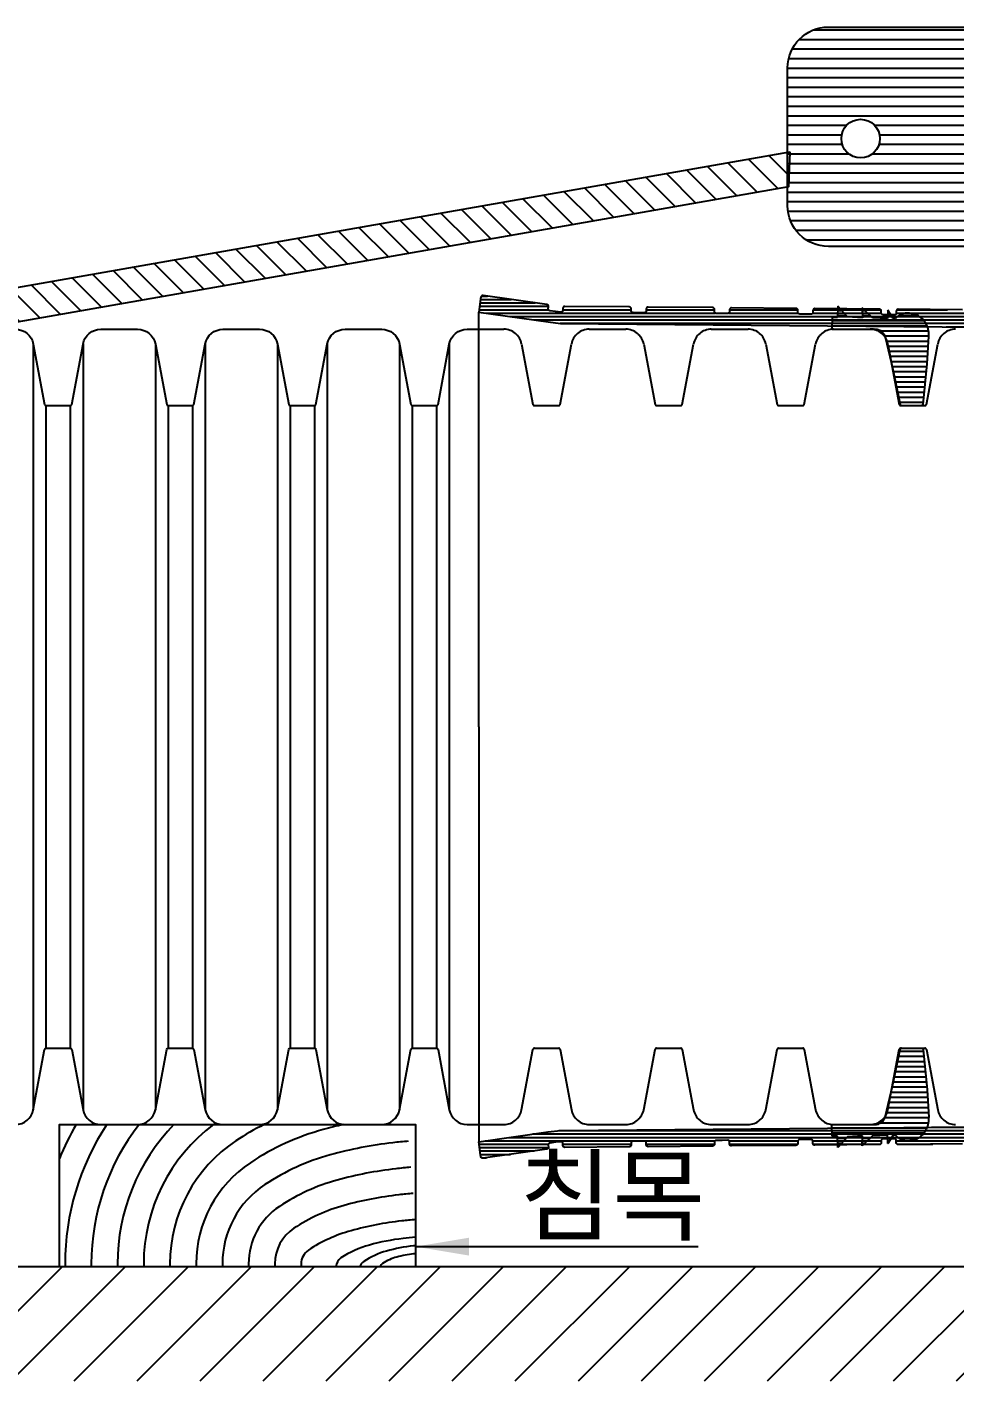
# Model space of a CAD drawing. Header units: inches. Extents: x 15 to 329, y 6 to 106.
# Drawn here: x 275.06 to 282.57, y 38.6 to 49.55 of the extents above; entities that cross this region are included whole.
import ezdxf

# ---------------------------------------------------------------- set-up
doc = ezdxf.new("R2010")
doc.units = ezdxf.units.IN
doc.header["$MEASUREMENT"] = 0
doc.linetypes.add('HIDDENX2', pattern=[0.75, 0.5, -0.25])
for name, color, linetype in [('ARHT', 8, 'Continuous'), ('CODN', 1, 'Continuous'), ('COMM', 7, 'Continuous'), ('TEXT', 3, 'Continuous')]:
    doc.layers.add(name, color=color, linetype=linetype)
doc.styles.add('돋움', font='DotumChe.TTF')

# ---------------------------------------------------------------- blocks, each defined once
blk = doc.blocks.new('*X11')
at = {"color": 0, "linetype": 'Continuous'}
for p, q in [((592.1431365535518, 289.4), (596.1840594212331, 289.4)), ((592.1716816863992, 289.6), (595.4026190435791, 289.6)), ((592.2002268192466, 289.8), (594.0013293661459, 289.8)), ((592.2474293698491, 290), (592.6000396887123, 290)), ((676.2021959917696, 289.4), (680.2431188597133, 289.4)), ((676.9836363696862, 289.6), (680.214573726866, 289.6)), ((678.3849260471194, 289.8), (680.1860285940187, 289.8)), ((679.786215724553, 290), (680.1388260437659, 290)), ((592.1145914207044, 289.2), (596.17852640101, 289.2)), ((592.5238719244941, 289), (605.9869224342184, 289)), ((593.9251616019271, 288.8), (630.4297938145882, 288.8)), ((595.3264512793601, 288.6), (630.9616072684479, 288.6)), ((597.0368305642885, 289.2), (601.0399019510928, 289.2)), ((601.9294733703827, 289.2), (605.9325447571873, 289.2)), ((606.7748575408388, 289), (610.8375843769863, 289)), ((606.8221161764773, 289.2), (610.819739600757, 289.2)), ((611.7027229775696, 289), (615.7167011361671, 289)), ((611.7231034132345, 289.2), (615.6869955482334, 289.2)), ((616.6055868612767, 289), (620.6087278019113, 289)), ((616.6471855372016, 289.2), (619.6221581597418, 289.2)), ((621.4982992212011, 289), (625.5013706080053, 289)), ((626.3909420272952, 289), (630.3938917645064, 289)), ((641.4246481448171, 288.6), (677.0598041339052, 288.6)), ((641.9564615986769, 288.8), (678.4610938113383, 288.8)), ((641.9923636484966, 289), (645.99531338597, 289)), ((646.8848848052597, 289), (650.887956192064, 289)), ((651.7775276113538, 289), (655.7806685519885, 289)), ((652.7640972535213, 289.2), (655.7390698760634, 289.2)), ((656.6695542770979, 289), (660.6835324356954, 289)), ((656.6992598653907, 289.2), (660.6631520000303, 289.2)), ((661.5486710362786, 289), (665.6113978724261, 289)), ((661.566515812508, 289.2), (665.5641392367879, 289.2)), ((666.3993329795669, 289), (679.8623834887712, 289)), ((666.4537106560779, 289.2), (670.4567820428823, 289.2)), ((671.3463534621724, 289.2), (675.3494248489767, 289.2)), ((676.2077290125488, 289.2), (680.2716639925605, 289.2)), ((596.8653652261465, 288.4), (631.5248376587302, 288.4)), ((619.5341716427523, 288.2), (631.6729644121505, 288.2)), ((630.5757802549844, 288), (631.8210911655706, 288)), ((630.7239070084045, 287.8), (631.9692179189907, 287.8)), ((640.4170374942745, 287.8), (641.6623484048607, 287.8)), ((640.5651642476946, 288), (641.8104751582808, 288)), ((640.7132910011147, 288.2), (652.8520837705098, 288.2)), ((640.861417754535, 288.4), (675.520890187119, 288.4)), ((630.8720337618246, 287.6), (632.1173446724108, 287.6)), ((631.0201605152448, 287.4), (632.265471425831, 287.4)), ((631.1682872686649, 287.2), (632.4135981792512, 287.2)), ((631.316414022085, 286.9999999999999), (632.5617249326714, 287)), ((639.8245304805938, 287), (641.06984139118, 286.9999999999999)), ((639.9726572340139, 287.2), (641.2179681446003, 287.2)), ((640.1207839874342, 287.4), (641.3660948980204, 287.4)), ((640.2689107408543, 287.6), (641.5142216514405, 287.6)), ((631.4645407755053, 286.8), (632.7098516860915, 286.8)), ((631.6126675289253, 286.6), (632.8579784395116, 286.6)), ((631.7607942823455, 286.4), (633.0061051929317, 286.4)), ((631.9089210357656, 286.2), (633.154231946352, 286.2)), ((639.2320234669131, 286.2), (640.4773343774995, 286.2)), ((639.3801502203333, 286.4), (640.6254611309196, 286.4)), ((639.5282769737535, 286.6), (640.7735878843398, 286.6)), ((639.6764037271736, 286.8), (640.9217146377599, 286.8)), ((632.0570477891857, 286), (633.3023586997721, 286)), ((632.205174542606, 285.8), (633.4504854531922, 285.8)), ((632.3533012960261, 285.6), (633.5986122066123, 285.6)), ((632.5014280494462, 285.4), (633.706468462223, 285.4)), ((638.6797869510423, 285.4), (639.8848273638189, 285.4)), ((638.7876432066527, 285.6), (640.032954117239, 285.6)), ((638.9357699600728, 285.8), (640.1810808706591, 285.8)), ((639.083896713493, 286), (640.3292076240793, 286)), ((632.6495548028664, 285.2), (633.5320499183271, 285.2)), ((632.7976815562865, 285.0000000000001), (633.6278888300108, 285)), ((632.9458083097066, 284.8), (639.4404471035584, 284.8)), ((633.0939350631269, 284.6), (639.2923203501382, 284.6)), ((634.19257563771, 285), (638.193679775555, 285)), ((638.7583665832544, 285), (639.5885738569785, 285.0000000000001)), ((638.8542054949379, 285.2), (639.7367006103987, 285.2)), ((633.242061816547, 284.4), (639.1441935967181, 284.4)), ((633.3901885699672, 284.2), (638.9960668432979, 284.2)), ((633.2364596799567, 245), (639.1497957333081, 245)), ((633.3845864333769, 245.2), (639.001668979888, 245.2)), ((632.6439526662762, 244.2), (633.5343687355793, 244.2)), ((632.7920794196964, 244.4), (633.6222866934205, 244.4)), ((632.9402061731165, 244.6), (639.4460492401486, 244.6)), ((633.0883329265366, 244.8), (639.2979224867283, 244.8)), ((634.1925370598956, 244.4), (638.1937183533691, 244.4)), ((638.7639687198447, 244.4), (639.5941759935687, 244.4)), ((638.8518866776857, 244.2), (639.7423027469888, 244.2)), ((632.0514456525955, 243.4), (633.2967565631818, 243.4)), ((632.1995724060158, 243.6), (633.444883316602, 243.6)), ((632.3476991594359, 243.8), (633.5930100700222, 243.8)), ((632.495825912856, 244), (633.7073120084498, 244)), ((638.6789434048153, 244), (639.890429500409, 244)), ((638.7932453432428, 243.8), (640.0385562538291, 243.8)), ((638.9413720966629, 243.6000000000001), (640.1866830072493, 243.6)), ((639.0894988500831, 243.4), (640.3348097606695, 243.4)), ((631.4589386389149, 242.6), (632.7042495495012, 242.6)), ((631.6070653923351, 242.8), (632.8523763029214, 242.8)), ((631.7551921457552, 243), (633.0005030563415, 243)), ((631.9033188991754, 243.2), (633.1486298097616, 243.2)), ((639.2376256035034, 243.2), (640.4829365140896, 243.2)), ((639.3857523569235, 243), (640.6310632675098, 243)), ((639.5338791103436, 242.8), (640.77919002093, 242.8)), ((639.6820058637637, 242.6), (640.9273167743501, 242.6)), ((630.8664316252343, 241.8), (632.1117425358207, 241.8)), ((631.0145583786544, 242), (632.2598692892408, 242)), ((631.1626851320747, 242.2), (632.4079960426609, 242.2)), ((631.3108118854948, 242.4), (632.556122796081, 242.4)), ((639.830132617184, 242.4), (641.0754435277703, 242.4)), ((639.9782593706042, 242.2), (641.2235702811904, 242.2)), ((640.1263861240243, 242), (641.3716970346106, 242)), ((640.2745128774444, 241.8), (641.5198237880307, 241.8)), ((596.7993470067789, 241), (631.51923552214, 241)), ((618.6674257580379, 241.2), (631.6673622755601, 241.2)), ((630.5701781183941, 241.4), (631.8154890289803, 241.4)), ((630.7183048718142, 241.6), (631.9636157824004, 241.6000000000001)), ((640.4226396308645, 241.6), (641.6679505414509, 241.6)), ((640.5707663842848, 241.4), (641.8160772948711, 241.4)), ((640.718893137705, 241.2), (653.7188296552265, 241.2)), ((640.8670198911251, 241), (675.5869084064863, 241)), ((592.1156709943095, 240.2), (596.1750230856736, 240.2)), ((592.4708753118343, 240.4), (605.9755818176758, 240.4)), ((593.8721649892677, 240.6), (630.4221666138238, 240.6)), ((595.2734546667008, 240.8), (630.9560051318576, 240.8)), ((597.0368965741134, 240.2), (601.0399679609178, 240.2)), ((601.9295393802076, 240.2), (605.9326107670123, 240.2)), ((606.784259570993, 240.4), (610.8338075990044, 240.4)), ((606.822406451735, 240.2), (610.8170494302278, 240.2)), ((611.7059684741811, 240.4), (615.716227718416, 240.4)), ((611.7266287198798, 240.2), (615.6791545362647, 240.2)), ((616.6057224249316, 240.4), (620.6087938117364, 240.4)), ((616.6575384465066, 240.2), (618.7554122750282, 240.2)), ((621.498365231026, 240.4), (625.5014366178303, 240.4)), ((626.3910080371202, 240.4), (630.3933449814963, 240.4)), ((641.4302502814073, 240.8), (677.1128007465644, 240.8)), ((641.9640887994412, 240.6), (678.5140904239973, 240.6)), ((641.9929104315055, 240.4), (645.995247376145, 240.4)), ((646.8848187954347, 240.4), (650.8878901822391, 240.4)), ((651.7774616015288, 240.4), (655.7805329883332, 240.4)), ((653.6308431382349, 240.2), (655.7287169667584, 240.2)), ((656.6700276948488, 240.4), (660.6802869388033, 240.4)), ((656.7071008770001, 240.2), (660.6596266936792, 240.2)), ((661.5524478142606, 240.4), (665.601995842272, 240.4)), ((661.5692059830371, 240.2), (665.56384896153, 240.2)), ((666.4106735955892, 240.4), (679.9153801014305, 240.4)), ((666.4536446462529, 240.2), (670.4567160330573, 240.2)), ((671.3462874523473, 240.2), (675.3493588391516, 240.2)), ((676.2112323275915, 240.2), (680.2705844189555, 240.2)), ((592.1442161271568, 240), (596.1832514010496, 240)), ((592.1727612600042, 239.8), (595.3496224309202, 239.8)), ((592.2013063928516, 239.6), (593.9483327534867, 239.6)), ((592.2548232911971, 239.4), (592.5470430760528, 239.4)), ((676.2030040122155, 240), (680.2420392861081, 240)), ((677.036632982345, 239.8), (680.2134941532609, 239.8)), ((678.4379226597786, 239.6), (680.1849490204136, 239.6)), ((679.8392123372123, 239.4), (680.1314321220677, 239.4))]:
    blk.add_line(p, q, dxfattribs=at)
blk = doc.blocks.new('*X12')
at = {"color": 0, "linetype": 'Continuous'}
for p, q in [((866.3617627553938, 250.5), (867.9310283735413, 250.5)), ((866.4263869944645, 250.8), (867.9016652881054, 250.8)), ((866.4910112335351, 251.1), (867.8723022026696, 251.1)), ((866.2325142772524, 249.8999999999999), (867.989754544413, 249.9)), ((866.2971385163231, 250.2), (867.9603914589773, 250.2)), ((866.038066168305, 249), (868.0778438007208, 249)), ((866.1032657991111, 249.3), (868.0484807152849, 249.3)), ((866.1678900381818, 249.6), (868.0191176298489, 249.6)), ((865.8340212598955, 248.1), (868.1404513369068, 248.1)), ((865.9020362293654, 248.4), (868.121704654069, 248.4)), ((865.9700511988352, 248.7), (868.1029579712313, 248.7)), ((865.6979913209558, 247.5), (868.1779447025824, 247.5)), ((865.7660062904256, 247.8), (868.1591980197446, 247.8)), ((862.4938086048602, 246.6), (868.089154528729, 246.6)), ((865.3808588503813, 246.9), (868.1788478224968, 246.9)), ((865.6236460577604, 247.2), (868.1966913854202, 247.2)), ((862.5028686810166, 246.3), (867.9092122840851, 246.3)), ((862.8401880595768, 246), (863.3470907546064, 246)), ((862.8494864799696, 245.7), (863.0820155253888, 245.7)), ((864.2792452355018, 245.7), (864.4459899531406, 245.7)), ((864.289477660638, 246), (864.7607369809999, 246)), ((865.7765161496269, 246), (865.9928749905215, 246)), ((865.7804417857075, 245.7), (865.8003052217961, 245.7)), ((866.4206246597435, 246), (867.5730120379695, 246))]:
    blk.add_line(p, q, dxfattribs=at)
blk = doc.blocks.new('*X14')
at = {"color": 0, "linetype": 'Continuous'}
for p, q in [((859.972614384567, 302.5109338861168), (858.8004691108722, 303.6830791598117)), ((860.0338597498378, 303.8639020832192), (860.0037567321043, 303.8940051009527)), ((856.9174103460207, 301.3234972375441), (855.1906062471757, 303.0503013363888)), ((858.1206766201946, 301.5344445257433), (856.3938938684078, 303.2612272775297)), ((859.3239428943683, 301.7453918139425), (857.5971814896401, 303.4721532186707)), ((852.1043452493253, 300.4797080847472), (850.3774557622472, 302.206597571825)), ((853.3076115234992, 300.6906553729464), (851.5807433834793, 302.4175235129659)), ((854.5108777976731, 300.9016026611457), (852.7840310047117, 302.6284494541069)), ((855.7141440718468, 301.1125499493448), (853.9873186259435, 302.8393753952478)), ((847.2912801526297, 299.6359189319504), (845.5643052773188, 301.3628938072611)), ((848.4945464268036, 299.8468662201496), (846.7675928985509, 301.5738197484021)), ((849.6978127009775, 300.0578135083488), (847.970880519783, 301.784745689543)), ((850.9010789751513, 300.268760796548), (849.1741681410151, 301.995671630684)), ((842.4782150559344, 298.7921297791535), (840.7511547923903, 300.5191900426973)), ((843.681481330108, 299.0030770673526), (841.9544424136224, 300.7301159838382)), ((844.8847476042819, 299.2140243555519), (843.1577300348545, 300.9410419249792)), ((846.0880138784559, 299.4249716437511), (844.3610176560866, 301.1519678661202)), ((838.8684162334126, 298.1592879145558), (837.1412919286937, 299.8864122192744)), ((840.0716825075865, 298.370235202755), (838.344579549926, 300.0973381604153)), ((841.2749487817604, 298.5811824909542), (839.5478671711581, 300.3082641015563)), ((834.0553511367169, 297.3154987617589), (832.3281414437652, 299.0427084547106)), ((835.2586174108908, 297.5264460499581), (833.5314290649973, 299.2536343958515)), ((836.4618836850647, 297.7373933381573), (834.7347166862294, 299.4645603369924)), ((837.6651499592385, 297.9483406263566), (835.9380043074615, 299.6754862781334)), ((829.2422860400217, 296.471709608962), (827.5149909588367, 298.1990046901468)), ((830.4455523141954, 296.6826568971613), (828.7182785800688, 298.4099306312877)), ((831.6488185883693, 296.8936041853605), (829.921566201301, 298.6208565724286)), ((832.8520848625432, 297.1045514735596), (831.124853822533, 298.8317825135696)), ((824.4292209433261, 295.6279204561652), (822.7018404739081, 297.3553009255829)), ((825.6324872174999, 295.8388677443644), (823.9051280951404, 297.5662268667238)), ((826.8357534916739, 296.0498150325636), (825.1084157163725, 297.7771528078648)), ((828.0390197658478, 296.2607623207629), (826.3117033376046, 297.9880787490058)), ((820.8194221208045, 294.9950785915675), (819.0919776102119, 296.72252310216)), ((822.0226883949783, 295.2060258797667), (820.2952652314439, 296.9334490433009)), ((823.2259546691522, 295.4169731679659), (821.498552852676, 297.1443749844419)), ((816.006357024109, 294.1512894387707), (814.2788271252832, 295.8788193375962)), ((817.2096232982828, 294.3622367269699), (815.4821147465153, 296.0897452787371)), ((818.4128895724566, 294.5731840151691), (816.6854023677474, 296.3006712198781)), ((819.6161558466305, 294.7841313033683), (817.8886899889798, 296.511597161019)), ((811.1932919274133, 293.3075002859737), (809.4656766403547, 295.0351155730323)), ((812.3965582015871, 293.518447574173), (810.6689642615868, 295.2460415141733)), ((813.599824475761, 293.7293948623722), (811.8722518828189, 295.4569674553142)), ((814.8030907499351, 293.9403421505714), (813.0755395040511, 295.6678933964552)), ((809.9900256532394, 293.0965529977745), (809.2438072955138, 293.8427713555001))]:
    blk.add_line(p, q, dxfattribs=at)
blk = doc.blocks.new('*X13')
at = {"color": 0, "linetype": 'Continuous'}
for p, q in [((862.8406845741414, 294.3), (863.3329363384297, 294.3)), ((862.8499829945343, 294.6), (863.0678611092121, 294.6)), ((864.2786988472018, 294.6), (864.4291831755482, 294.6)), ((864.288931272338, 294.3), (864.7439302034074, 294.3)), ((865.7767257696921, 294.3), (865.9825922015273, 294.3)), ((865.7806514057728, 294.6), (865.7900224328021, 294.6)), ((866.4461318024704, 294.3), (867.5466984076121, 294.3)), ((862.494292392383, 293.7), (868.0820961071781, 293.7)), ((862.5033524685393, 294), (867.8962620983439, 294)), ((865.3549289636436, 293.4), (868.1759542035027, 293.4)), ((865.6172213032925, 293.1), (868.197460668086, 293.1)), ((865.6943594758116, 292.8), (868.1789457329374, 292.8)), ((865.7623744452814, 292.5), (868.1601990500998, 292.5)), ((865.8303894147512, 292.2), (868.1414523672619, 292.2)), ((865.898404384221, 291.9), (868.1227056844242, 291.9)), ((865.966419353691, 291.6), (868.1039590015863, 291.6)), ((866.0344343231608, 291.3), (868.0794117229016, 291.3)), ((866.0998150112816, 291), (868.0500486374657, 291)), ((866.1644392503524, 290.7), (868.0206855520299, 290.7)), ((866.229063489423, 290.4), (867.9913224665939, 290.4)), ((866.2936877284936, 290.1), (867.9619593811581, 290.1)), ((866.3583119675643, 289.8), (867.9325962957223, 289.8)), ((866.422936206635, 289.5), (867.9032332102864, 289.5)), ((866.4875604457056, 289.2), (867.8738701248504, 289.2))]:
    blk.add_line(p, q, dxfattribs=at)
blk = doc.blocks.new('*X9')
at = {"color": 0, "linetype": 'Continuous'}
for p, q in [((791.4121496199003, 292.6), (852.6248533858817, 292.6)), ((789.8483942446436, 291.2), (854.1886087611384, 291.2)), ((790.3565141461053, 291.9), (853.6804888596769, 291.9)), ((789.5862556096238, 290.5), (854.4507473961584, 290.5)), ((789.5049024355649, 289.8), (854.5321005702173, 289.8)), ((789.5049024355649, 289.1), (854.5321005702173, 289.1)), ((789.5049024355649, 288.4), (854.5321005702173, 288.4)), ((789.5049024355649, 287.7), (854.5321005702173, 287.7)), ((789.5049024355649, 287), (854.5321005702173, 287)), ((789.5049024355649, 286.3), (854.5321005702173, 286.3)), ((789.5049024355649, 285.6), (793.8505200360604, 285.6)), ((795.8918922120312, 285.6), (848.1451107937509, 285.6)), ((850.1864829697216, 285.6), (854.5321005702173, 285.6)), ((789.5049024355649, 284.9), (793.4840345132444, 284.9)), ((789.5049024355649, 284.2), (793.5196551389107, 284.2)), ((796.2227571091809, 284.2), (847.8142458966012, 284.2)), ((796.2583777348472, 284.9), (847.7786252709349, 284.9)), ((850.5173478668713, 284.2), (854.5321005702173, 284.2)), ((850.5529684925376, 284.9), (854.5321005702173, 284.9)), ((789.5049024355649, 283.5), (794.0056802416909, 283.5)), ((795.7367320064006, 283.5), (848.3002709993814, 283.5)), ((850.0313227640911, 283.5), (854.5321005702173, 283.5)), ((789.5049024355649, 282.8), (854.5321005702173, 282.8)), ((789.5049024355649, 282.1), (854.5321005702173, 282.1)), ((789.5049024355648, 281.4), (854.5321005702173, 281.4)), ((789.5049024355648, 280.7), (854.5321005702173, 280.7)), ((789.5049024355648, 280), (854.5321005702173, 280)), ((789.5328067062336, 279.3), (854.5041962995483, 279.3)), ((789.7171005807613, 278.6), (854.3199024250206, 278.6)), ((790.1110926396572, 277.9), (853.9259103661248, 277.9)), ((790.8590556941213, 277.2), (853.1779473116607, 277.2))]:
    blk.add_line(p, q, dxfattribs=at)

msp = doc.modelspace()

# ---------------------------------------------------------------- hatches: boundary and pattern name
at = {"layer": 'ARHT', "linetype": 'Continuous'}
h = msp.add_hatch(dxfattribs=at)
h.set_pattern_fill('_U', color=256, scale=0.3603484995162736, angle=225, style=0, pattern_type=0)
h.set_pattern_definition([(225, (13.35774974658972, -33.90651436250541), (0.2548048675983544, -0.2548048675983544), [])])
h.paths.add_polyline_path([(265.6839249614484, 39.52691418255402), (265.6839249614484, 38.60491715575214), (302.366792256029, 38.60491715575214), (302.366792256029, 39.52691418255402)])

# ---------------------------------------------------------------- linework, layer by layer
for p, q in [((275.1143887434092, 46.9887328737543), (275.1143887434092, 40.79768746818245)), ((275.5168165747017, 46.9887328737543), (275.5168165747017, 40.79768746818245)), ((276.1014107940292, 46.9887328737543), (276.1014107940292, 40.79768746818245)), ((276.5038386199572, 46.9887328737543), (276.5038386199572, 40.79768746818245)), ((277.0884328392847, 46.9887328737543), (277.0884328392847, 40.79768746818245)), ((277.4908606598483, 46.9887328737543), (277.4908606598483, 40.79768746818245)), ((278.0754548791758, 46.9887328737543), (278.0754548791758, 40.79768746818245)), ((278.4778827051038, 46.9887328737543), (278.4778827051038, 40.79768746818245)), ((275.2172466043321, 46.49135486479221), (275.2172466043321, 41.29506546641571)), ((275.4139587191432, 46.49135486479221), (275.4139587191432, 41.29506546641571)), ((276.2042686442232, 46.49135486479221), (276.2042686442232, 41.29506546641571)), ((276.4009807590343, 46.49135486479221), (276.4009807590343, 41.29506546641571)), ((277.1912906894787, 46.49135486479221), (277.1912906894787, 41.29506546641571)), ((277.3880028042898, 46.49135486479221), (277.3880028042898, 41.29506546641571)), ((278.1783127347342, 46.49135486479221), (278.1783127347342, 41.29506546641571)), ((278.3750248495454, 46.49135486479221), (278.3750248495454, 41.29506546641571))]:
    msp.add_line(p, q, dxfattribs=at)
for points in [[(275.4608296135753, 40.67817668880155, 0.03397913338334674), (275.3261702058403, 40.40331696326641, 0.04548965772573953)], [(275.7100658235642, 40.67817668880155, 0.1471798513940453), (275.3709660843699, 39.55113997752503, 0.00296533917961818), (275.371109759578, 39.52691418255402, 0.04548965772574012)], [(275.9711450377796, 40.67817668880155, 0.1673644506709973), (275.5830215988249, 39.55113997752503, 0.003308898830955163), (275.5831819251866, 39.52691418255402, 0.04548965772574085)], [(276.2520267275667, 40.67817668880155, 0.1950122444192547), (275.7950771240088, 39.55113997752503, 0.003742502815226838), (275.795258452067, 39.52691418255402, 0.04548965772574011)], [(276.572320877085, 40.67817668880155, 0.2366933845724686), (276.0071326384638, 39.55113997752503, 0.004306891911604435), (276.0073413143252, 39.52691418255402, 0.04548965772574107)], [(276.9794551590783, 40.67817668880155, 0.02903022358483139), (276.7531399700741, 40.54624523783842, 0.2513407120653045), (276.2191881529188, 39.55113997752503, 0.00507175189518304), (276.2194338915444, 39.52691418255402, 0.0454896577257401)], [(277.6222119972813, 40.67817668880155, 0.01185577518048939), (277.4593195501672, 40.63753393198179, 0.07957007135264592), (276.8703846315246, 40.36954993660355, 0.2513407120652858), (276.4312436727382, 39.55113997752503, 0.006166974548899996), (276.4315424815513, 39.52691418255402, 0.04548965772574146)], [(278.1464583054892, 40.54357334191718, 0.005567023267677857), (278.0211527744642, 40.53071934069313, 0.03873613555809785), (277.5155185184585, 40.43306091244131, 0.07957007135267072), (276.9876292929752, 40.19285462732205, 0.2513407120652537), (276.6432991871933, 39.55113997752503, 0.007865605518161407), (276.643680313001, 39.52691418255402, 0.04548965772574183)], [(278.165747695934, 40.33239696438214, 0.005567023267662094), (278.0451394424549, 40.32002481127878, 0.03873613555811423), (277.5717174974787, 40.2285878848542, 0.07957007135269013), (277.10487395979, 40.01615931535834, 0.2513407120651856), (276.8553547070127, 39.55113997752503, 0.01085615514733455), (276.8558807633024, 39.52691418255402, 0.04548965772574248)], [(278.1850370917432, 40.12122058952931, 0.005567023267696724), (278.06912611581, 40.10933029527548, 0.03873613555807331), (277.6279164764988, 40.02411486799593, 0.07957007135271436), (277.2221186212405, 39.83946401680569, 0.2513407120650807), (277.0674102268321, 39.55113997752503, 0.01751912941914021), (277.0682593176467, 39.52691418255402, 0.04548965772574195)], [(278.2043264821879, 39.91004421199427, 0.005567023267488345), (278.0931127838007, 39.89863576586112, 0.03873613555849602), (277.6841154501546, 39.81964183772661, 0.07957007135262385), (277.339363282691, 39.66276870484198, 0.2513407120649577), (277.2794657412872, 39.55113997752503, 0.04548965772574105), (277.2816743580207, 39.52691418255402, 0.07957007135271313)], [(278.2043264821879, 39.76621099765156, 0.007521849779700749), (278.1041124907843, 39.75632667119357, 0.03873613555849602), (277.8314476034751, 39.70366404796688, 0.07957007135262385), (277.6016128305304, 39.5990819718941, 0.2446504210938376), (277.5617095158207, 39.52691418255402, 0.2513407120651037)], [(278.2043264821879, 39.69876212055532, 0.001556450233694877), (278.1877569536082, 39.69692799116222, 0.03873613555849602), (277.9696250448337, 39.65479789311731, 0.07957007135262385), (277.7857572243322, 39.57113222206669, 0.1946292494879212), (277.7554730299819, 39.52691418255402, 0.2513407120651037)], [(278.2043264821879, 39.63421325321041, 0.002242440235746759), (278.1894040337913, 39.63258214826428, 0.03873613555849602), (278.0530715874544, 39.60625084067424, 0.07957007135262385), (277.9381542036643, 39.55395979727344, 0.1911125529451358), (277.9193604210724, 39.52691418255402, 0.2513407120651037)]]:
    msp.add_lwpolyline(points, format="xyb", dxfattribs=at)
at = {"layer": 'CODN', "linetype": 'Continuous'}
msp.add_line((278.2043264821879, 39.690545594345), (280.4904768500459, 39.690545594345), dxfattribs=at)
msp.add_solid([(278.636744682562, 39.61847589875301), (278.636744682562, 39.76261528993699), (278.2043264821879, 39.690545594345)], dxfattribs=at)
at = {"layer": 'COMM', "linetype": 'Continuous'}
for q in [(278.7160940972682, 47.24719306911709), (278.7160940972682, 40.53922727550187)]:
    msp.add_line((278.7160940972682, 43.89321016694506), q, dxfattribs=at)
at = {"layer": 'COMM'}
msp.add_lwpolyline([(288.0446732953981, 47.77812166388558), (281.5423132745167, 47.77812166388558, -0.4142135623730981), (281.2118371484416, 48.10859779264285), (281.2118371484416, 49.22096650059866, -0.4142135623730951), (281.5423132745167, 49.55144262935594), (288.0446732953981, 49.55144262935594, -0.4142135623730948), (288.3751494268376, 49.22096650059866), (288.3751494268376, 48.10859779264285, -0.4142135623730951)], format="xyb", close=True, dxfattribs=at)
for points in [[(281.231278035416, 48.54157376106372), (281.2185268781322, 48.25988867993918), (274.2576089850743, 47.0395546754764), (274.2106999549944, 47.31092697943933)], [(275.3261702058403, 39.52691418255402), (275.3261702058403, 40.67817668880155), (278.2043264821879, 40.67817668880155), (278.2043264821879, 39.52691418255402)]]:
    msp.add_lwpolyline(points, close=True, dxfattribs=at)
for points in [[(282.6273373416811, 47.26524596925262), (282.1067836467172, 47.26978876765255, 0.4142135623730951), (282.0913396320487, 47.25461198146822), (282.0912060204889, 47.2393015756774, -0.4142135623730951), (282.0757620058204, 47.22412478949308), (282.0298307964945, 47.22452561880826), (281.9838995871688, 47.22492645080566, -0.4142135623730951), (281.96872279562, 47.24037047352077), (281.9688564071798, 47.25568087662938, 0.4142135623730951), (281.9536796209955, 47.27112488861565), (281.4331259260317, 47.27566768701558, 0.4142135623730951), (281.4176819059987, 47.26049089814904), (281.4175482944389, 47.24518049504043, -0.4142135623730951), (281.4021042851348, 47.23000370885611), (281.356173075809, 47.2304045381713), (281.3102418664832, 47.23080538089753, -0.4142135623730951), (281.2950650802989, 47.24624939020158), (281.2951986918587, 47.2615597959924, 0.4142135623730951), (281.2800219003099, 47.27700380529646), (280.7594681999817, 47.28154661442523, 0.4142135623730951), (280.7440241906776, 47.26636981751207), (280.7438905791178, 47.25105941440346, -0.4142135623730951), (280.7284465590848, 47.23588262553692), (280.6825153551234, 47.23628346826316), (280.6365841457976, 47.23668429757834, -0.4142135623730951), (280.6214073542488, 47.25212830956461), (280.6215409658087, 47.26743871267322, 0.4142135623730951), (280.60636417426, 47.28288273538833), (280.0858104846605, 47.28742553378825, 0.4142135623730951), (280.0703664646276, 47.27224874760393), (280.0702328530677, 47.25693834181311, -0.4142135623730209), (280.0547888383993, 47.24176154489995), (280.0088576290735, 47.24216238762619), (279.962926425112, 47.24256321694137, -0.4142135623730951), (279.9477496281989, 47.25800723965648), (279.9478832397587, 47.27331764276508, 0.4142135623730951), (279.9327064535744, 47.28876165475135), (279.4121527586105, 47.29330445315128, 0.4142135623730951), (279.396708743942, 47.27812766696696), (279.3965751377467, 47.26281726117615, -0.4142135623731694), (279.3811311177137, 47.24764047499181), (279.3353694400909, 47.2516034629512), (279.2898972908379, 47.25809350754502, -0.4142135623731694), (279.2769032648923, 47.2754142289925), (279.279066611302, 47.2905716093946, 0.414213562372951), (279.2660725746276, 47.30789234425313), (278.7507216034052, 47.38144615705503, 0.4142135623731734), (278.7334008739111, 47.36845211769831), (278.7312375275013, 47.353294734614), (278.7160940972682, 47.24719306911709), (279.2769172070147, 47.16714920903916), (279.3758210358741, 47.15581739629978), (284.0042262993019, 47.11542591686717)], [(274.9703870782937, 47.10824364240636, -0.3609113025726453), (275.1143887434092, 46.9887328737543), (275.2058780453292, 46.50078992660462, 0.3609113025726384), (275.2172466043321, 46.49135486479221), (275.3156026617376, 46.49135486479221), (275.4139587191432, 46.49135486479221, 0.3609113025726384), (275.4253272727817, 46.50078992660462), (275.5168165747017, 46.9887328737543, -0.3609113025726389), (275.6608182451816, 47.10824364240636), (275.9574091181848, 47.10824364240636, -0.3609113025726453), (276.1014107940292, 46.9887328737543), (276.1929000959491, 46.50078992660462, 0.3609113025726384), (276.2042686442232, 46.49135486479221), (276.3026247016288, 46.49135486479221), (276.4009807590343, 46.49135486479221, 0.3609113025726384), (276.4123493180372, 46.50078992660462), (276.5038386199572, 46.9887328737543, -0.3609113025726389), (276.6478402850727, 47.10824364240636), (276.9444311688048, 47.10824364240636, -0.3609113025726453), (277.0884328392847, 46.9887328737543), (277.1799221412047, 46.50078992660462, 0.3609113025726384), (277.1912906894787, 46.49135486479221), (277.2896467468843, 46.49135486479221), (277.3880028042898, 46.49135486479221, 0.3609113025726384), (277.3993713579283, 46.50078992660462), (277.4908606598483, 46.9887328737543, -0.3609113025726389), (277.6348623303282, 47.10824364240636), (277.9314532140603, 47.10824364240636, -0.3609113025726453), (278.0754548791758, 46.9887328737543), (278.1669441810958, 46.50078992660462, 0.3609113025726384), (278.1783127347342, 46.49135486479221), (278.2766687975042, 46.49135486479221), (278.3750248495454, 46.49135486479221, 0.3609113025726384), (278.3863934031838, 46.50078992660462), (278.4778827051038, 46.9887328737543, -0.3609113025726389), (278.6218843755838, 47.10824364240636), (278.7160940972682, 47.10824364240636, -0.3609113025726453)], [(274.9703870782937, 40.67817668880155, 0.3609113025726453), (275.1143887434092, 40.79768746818245), (275.2058780453292, 41.2856304046033, -0.3609113025726384), (275.2172466043321, 41.29506546641571), (275.3156026617376, 41.29506546641571), (275.4139587191432, 41.29506546641571, -0.3609113025726384), (275.4253272727817, 41.2856304046033), (275.5168165747017, 40.79768746818245, 0.3609113025726389), (275.6608182451816, 40.67817668880155), (275.9574091181848, 40.67817668880155, 0.3609113025726453), (276.1014107940292, 40.79768746818245), (276.1929000959491, 41.2856304046033, -0.3609113025726384), (276.2042686442232, 41.29506546641571), (276.3026247016288, 41.29506546641571), (276.4009807590343, 41.29506546641571, -0.3609113025726384), (276.4123493180372, 41.2856304046033), (276.5038386199572, 40.79768746818245, 0.3609113025726389), (276.6478402850727, 40.67817668880155), (276.9444311688048, 40.67817668880155, 0.3609113025726453), (277.0884328392847, 40.79768746818245), (277.1799221412047, 41.2856304046033, -0.3609113025726384), (277.1912906894787, 41.29506546641571), (277.2896467468843, 41.29506546641571), (277.3880028042898, 41.29506546641571, -0.3609113025726384), (277.3993713579283, 41.2856304046033), (277.4908606598483, 40.79768746818245, 0.3609113025726389), (277.6348623303282, 40.67817668880155), (277.9314532140603, 40.67817668880155, 0.3609113025726453), (278.0754548791758, 40.79768746818245), (278.1669441810958, 41.2856304046033, -0.3609113025726384), (278.1783127347342, 41.29506546641571), (278.2766687975042, 41.29506546641571), (278.3750248495454, 41.29506546641571, -0.3609113025726384), (278.3863934031838, 41.2856304046033), (278.4778827051038, 40.79768746818245, 0.3609113025726389), (278.6218843755838, 40.67817668880155), (278.7160940972682, 40.67817668880155, 0.3609113025726453)], [(282.6273373416811, 40.52117437268413), (282.1067836467172, 40.51663156355536, -0.4142135623730951), (282.0913396320487, 40.53180836315074), (282.0912060204889, 40.54711876625935, 0.4142135623730951), (282.0757620058204, 40.56229555244366), (282.0298307964945, 40.56189472312848), (281.9838995871688, 40.56149388040225, 0.4142135623730951), (281.96872279562, 40.54604987109819), (281.9688564071798, 40.53073946530737, -0.4142135623730951), (281.9536796209955, 40.51529545600331), (281.4331259260317, 40.51075264687454, -0.4142135623730951), (281.4176819059987, 40.52592943305887), (281.4175482944389, 40.54123983616748, 0.4142135623730951), (281.4021042851348, 40.55641663576285), (281.356173075809, 40.55601579303662), (281.3102418664832, 40.55561496103923, 0.4142135623730951), (281.2950650802989, 40.54017094100633), (281.2951986918587, 40.52486054594434, -0.4142135623730951), (281.2800219003099, 40.50941652591145), (280.7594681999817, 40.50487372751152, -0.4142135623730951), (280.7440241906776, 40.52005051369584), (280.7438905791178, 40.53536091948666, 0.4142135623730951), (280.7284465590848, 40.55053770567098), (280.6825153551234, 40.55013687367359), (280.6365841457976, 40.54973603362957, 0.4142135623730951), (280.6214073542488, 40.5342920216433), (280.6215409658087, 40.51898161853469, -0.4142135623730951), (280.60636417426, 40.50353760654842), (280.0858104846605, 40.49899479741966, -0.4142135623730951), (280.0703664646276, 40.51417159433282), (280.0702328530677, 40.52948200012364, 0.4142135623730209), (280.0547888383993, 40.54465878630796), (280.0088576290735, 40.54425795431057), (279.962926425112, 40.54385711426654, 0.4142135623730951), (279.9477496281989, 40.52841310228027), (279.9478832397587, 40.51310269917167, -0.4142135623730951), (279.9327064535744, 40.4976586871854), (279.4121527586105, 40.49311587805663, -0.4142135623730951), (279.396708743942, 40.508292677652), (279.3965751377467, 40.52360307003178, 0.4142135623731694), (279.3811311177137, 40.53877986694494), (279.3353694400909, 40.53481687898554), (279.2898972908379, 40.52832683439173, 0.4142135623731694), (279.2769032648923, 40.51100610221541), (279.279066611302, 40.49584872181331, -0.414213562372951), (279.2660725746276, 40.47852799768362), (278.7507216034052, 40.40497418488172, -0.4142135623731734), (278.7334008739111, 40.4179682135096), (278.7312375275013, 40.43312559659391), (278.7160940972682, 40.53922727550187), (279.2769172070147, 40.61927112216875), (279.3758210358741, 40.63060293490813), (284.0042262993019, 40.67099441702296)]]:
    msp.add_lwpolyline(points, format="xyb", dxfattribs=at)
at = {"layer": 'COMM', "linetype": 'HIDDENX2'}
for points in [[(281.8962415150547, 47.10799666191807), (281.9116201750183, 47.10718731071224, -0.3883981523014164), (282.0050105676794, 47.03738294716343), (282.0594145748759, 46.79741810913527), (282.1233656797554, 46.50054294611632, 0.3609113025727239), (282.1347342333938, 46.49110788430391), (282.2975874612478, 46.49110788430391), (282.3089560148862, 46.50054294611632), (282.3411244235185, 46.82920470263209), (282.3550686649231, 47.05235197211966, 0.3145162119901226), (282.2443449256565, 47.23051406885862), (282.222363139167, 47.23051406885862, 0.311096707772337), (282.0836377010489, 47.19401631738422), (282.0666916546966, 47.19401631738422), (282.0224054602528, 47.26300875212434), (282.0215026662494, 47.19401631738422), (281.8995241204643, 47.20076223398922), (281.8148669520759, 47.28145291681771), (281.8176191506528, 47.20076223398922), (281.696102620735, 47.20754088427304), (281.6198481104514, 47.29384225215203), (281.6170228806874, 47.20269049282549), (281.5718338922402, 47.20269049282549), (281.5689741102597, 47.10799666191807), (281.8962415150547, 47.10799666191807, -0.02629594546002019), (281.9116201750183, 47.10718731071224)], [(278.7160940972682, 47.10824364240636), (278.9184752539514, 47.10824364240636, -0.3609113025726453), (279.0624769244313, 46.9887328737543), (279.1539662263513, 46.50078992660462, 0.3609113025726384), (279.1653347799898, 46.49135486479221), (279.2636908373954, 46.49135486479221), (279.3620468948009, 46.49135486479221, 0.3609113025726384), (279.3734154430749, 46.50078992660462), (279.464904744995, 46.9887328737543, -0.3609113025726389), (279.6089064154748, 47.10824364240636), (279.905497299207, 47.10824364240636, -0.3609113025726453), (280.0494989696868, 46.9887328737543), (280.1409882716068, 46.50078992660462, 0.3609113025726384), (280.1523568252454, 46.49135486479221), (280.2507128826509, 46.49135486479221), (280.3490689400564, 46.49135486479221, 0.3609113025726384), (280.3604374883304, 46.50078992660462), (280.4519267902505, 46.9887328737543, -0.3609113025726389), (280.5959284660948, 47.10824364240636), (280.8925193390981, 47.10824364240636, -0.3609113025726453), (281.0365210095779, 46.9887328737543), (281.128010311498, 46.50078992660462, 0.3609113025726384), (281.1393788705009, 46.49135486479221), (281.237734922542, 46.49135486479221), (281.3360909799475, 46.49135486479221, 0.3609113025726384), (281.3474595389504, 46.50078992660462), (281.4389488408705, 46.9887328737543, -0.3609113025726389), (281.5829505059859, 47.10824364240636), (281.8795413843536, 47.10824364240636, -0.3609113025726453), (282.0235430548335, 46.9887328737543), (282.1150323621179, 46.50078992660462, 0.3609113025726384), (282.126400910392, 46.49135486479221), (282.2247569677975, 46.49135486479221), (282.3231130252031, 46.49135486479221, 0.3609113025726384), (282.3344815788416, 46.50078992660462), (282.4259708807616, 46.9887328737543, -0.3609113025726389), (282.5699725512414, 47.10824364240636)], [(278.7160940972682, 40.67817668880155), (278.9184752539514, 40.67817668880155, 0.3609113025726453), (279.0624769244313, 40.79768746818245), (279.1539662263513, 41.2856304046033, -0.3609113025726384), (279.1653347799898, 41.29506546641571), (279.2636908373954, 41.29506546641571), (279.3620468948009, 41.29506546641571, -0.3609113025726384), (279.3734154430749, 41.2856304046033), (279.464904744995, 40.79768746818245, 0.3609113025726389), (279.6089064154748, 40.67817668880155), (279.905497299207, 40.67817668880155, 0.3609113025726453), (280.0494989696868, 40.79768746818245), (280.1409882716068, 41.2856304046033, -0.3609113025726384), (280.1523568252454, 41.29506546641571), (280.2507128826509, 41.29506546641571), (280.3490689400564, 41.29506546641571, -0.3609113025726384), (280.3604374883304, 41.2856304046033), (280.4519267902505, 40.79768746818245, 0.3609113025726389), (280.5959284660948, 40.67817668880155), (280.8925193390981, 40.67817668880155, 0.3609113025726453), (281.0365210095779, 40.79768746818245), (281.128010311498, 41.2856304046033, -0.3609113025726384), (281.1393788705009, 41.29506546641571), (281.237734922542, 41.29506546641571), (281.3360909799475, 41.29506546641571, -0.3609113025726384), (281.3474595389504, 41.2856304046033), (281.4389488408705, 40.79768746818245, 0.3609113025726389), (281.5829505059859, 40.67817668880155), (281.8795413843536, 40.67817668880155, 0.3609113025726453), (282.0235430548335, 40.79768746818245), (282.1150323621179, 41.2856304046033, -0.3609113025726384), (282.126400910392, 41.29506546641571), (282.2247569677975, 41.29506546641571), (282.3231130252031, 41.29506546641571, -0.3609113025726384), (282.3344815788416, 41.2856304046033), (282.4259708807616, 40.79768746818245, 0.3609113025726389), (282.5699725512414, 40.67817668880155)], [(281.8962415150547, 40.67842368001869), (281.9116201750183, 40.67923303122451, 0.3883981523014164), (282.0050105676794, 40.74903738404449), (282.0594145748759, 40.98900222207264), (282.1233656797554, 41.28587739850263, -0.3609113025727239), (282.1347342333938, 41.295312446904), (282.2975874612478, 41.295312446904), (282.3089560148862, 41.28587739850263), (282.3411244235185, 40.95721562857582), (282.3550686649231, 40.73406836981709, -0.3145162119901226), (282.2443449256565, 40.55590627307812), (282.222363139167, 40.55590627307812, -0.311096707772337), (282.0836377010489, 40.59240402455254), (282.0666916546966, 40.59240402455254), (282.0224054602528, 40.52341157908358), (282.0215026662494, 40.59240402455254), (281.8995241204643, 40.58565810794753), (281.8148669520759, 40.50496742780125), (281.8176191506528, 40.58565810794753), (281.696102620735, 40.57887944693488), (281.6198481104514, 40.49257807905589), (281.6170228806874, 40.58372984911126), (281.5718338922402, 40.58372984911126), (281.5689741102597, 40.67842368001869), (281.8962415150547, 40.67842368001869, 0.02629594546002019), (281.9116201750183, 40.67923303122451)]]:
    msp.add_lwpolyline(points, format="xyb", dxfattribs=at)
at = {"layer": 'COMM'}
msp.add_lwpolyline([(303.2143292991244, 39.52691418255402), (284.1151020286244, 39.52691418255402), (265.0158747581245, 39.52691418255402)], dxfattribs=at)
msp.add_circle((281.802982239499, 48.64963767971395), 0.1558978574269861, dxfattribs=at)

# ---------------------------------------------------------------- block references
at = {"layer": 'ARHT', "linetype": 'Continuous'}
for name, p, xscale, yscale, zscale in [('*X9', (194.2409953388579, 17.29630056553251), 0.1101587104798282, 0.1101587104798282, 0.1101587104798282), ('*X14', (162.8057797577722, 6.695093607825797), 0.1376983880997853, 0.1376983880997853, 0.1376983880997853), ('*X11', (197.1855964717301, 7.443926134331415), 0.1376983880997853, 0.1376983880997853, 0.1376983880997853), ('*X13', (162.8057797577722, 6.695093607825797), 0.1376983880997853, 0.1376983880997853, 0.1376983880997853), ('*X12', (162.8057797577722, 6.695093607825797), 0.1376983880997853, 0.1376983880997853, 0.1376983880997853)]:
    msp.add_blockref(name, p, dxfattribs=dict(at, xscale=xscale, yscale=yscale, zscale=zscale))

# ---------------------------------------------------------------- texts
at = {"layer": 'TEXT', "style": '돋움'}
msp.add_text('침목', height=0.6, dxfattribs=at).set_placement((279.0422463092923, 39.80400685245849))

doc.saveas('drawing.dxf')
